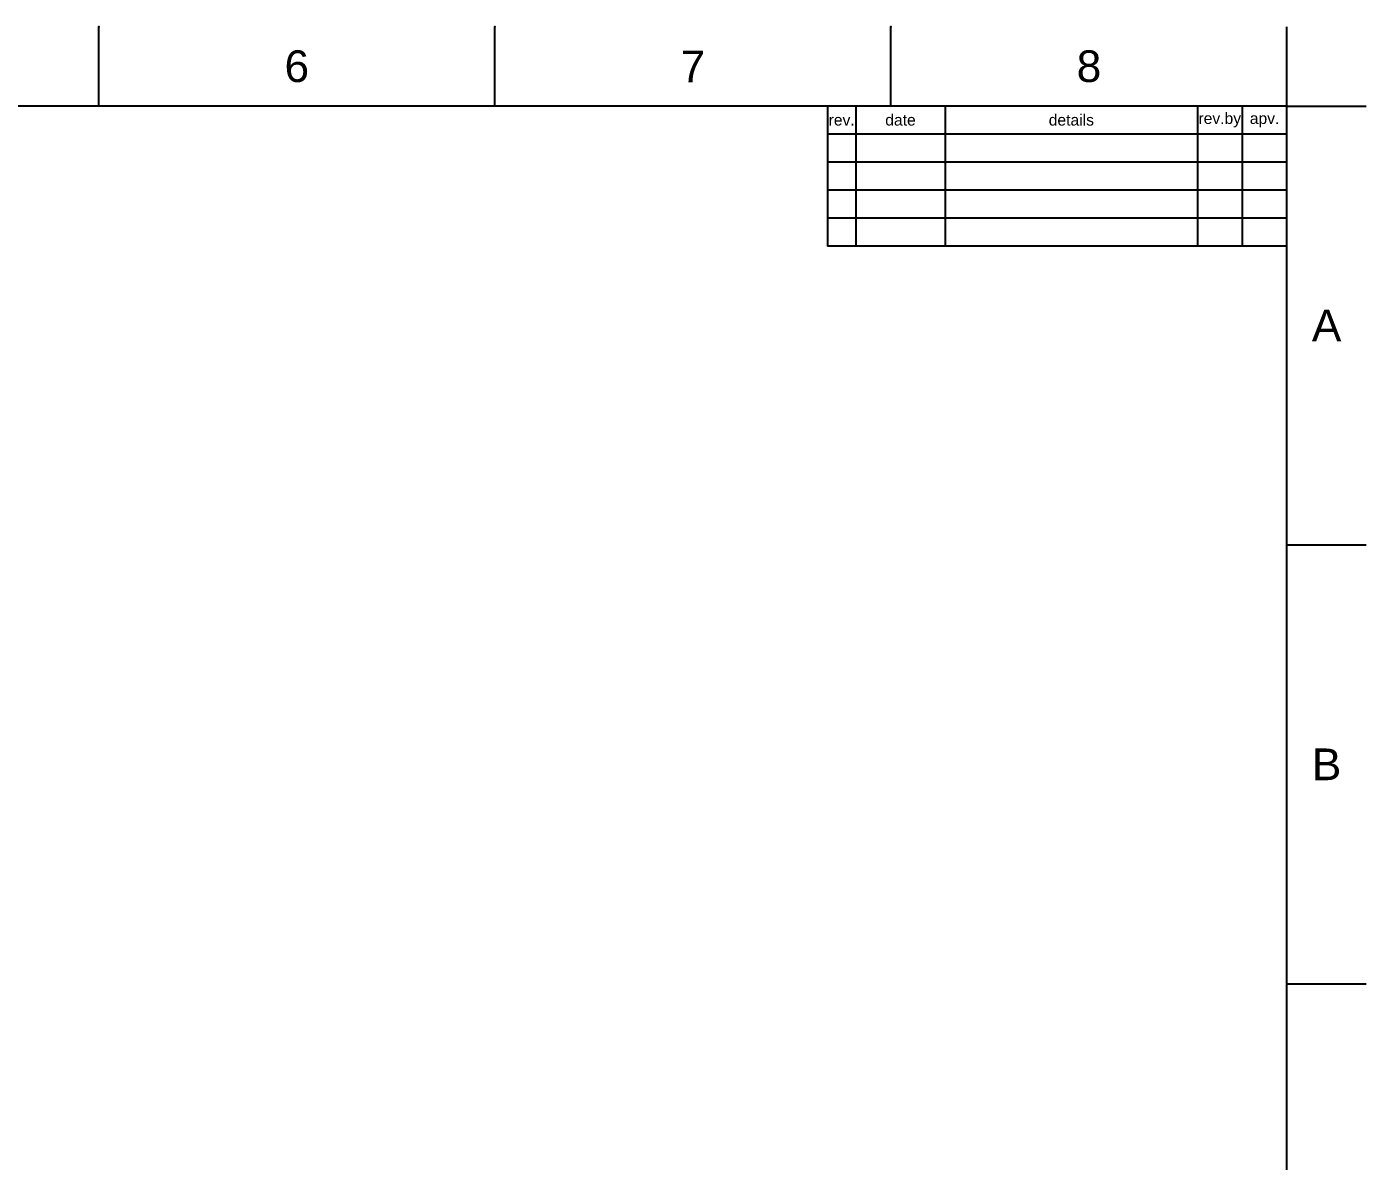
# Model space of a CAD drawing. Header units: millimetres. Extents: x 580 to 2065, y -13 to 1037.
# Drawn here: x 1467 to 2065, y 530 to 1037 of the extents above; entities that cross this region are included whole.
import ezdxf

# ---------------------------------------------------------------- set-up
doc = ezdxf.new("R2010")
doc.units = ezdxf.units.MM
doc.header["$LTSCALE"] = 0.1
doc.layers.add('FORM', color=7, linetype='Continuous')
doc.layers.add('TEXT', color=2, linetype='Continuous')
doc.styles.get("Standard").update_dxf_attribs({"font": 'arial_0.ttf'})

msp = doc.modelspace()

# ---------------------------------------------------------------- linework, layer by layer
for p, q in [((1499.05, 1001.37), (1499.05, 1036.73)), ((1675.82, 1001.37), (1675.82, 1036.73)), ((1852.58, 1001.37), (1852.58, 1036.73)), ((2029.35, 1001.37), (2029.35, 1036.73)), ((2029.35, 1001.37), (615.21, 1001.37)), ((2029.35, 22.08), (2029.35, 1001.37)), ((2029.35, 1001.37), (2064.71, 1001.37)), ((2029.35, 805.52), (2064.71, 805.52)), ((2029.35, 609.66), (2064.71, 609.66))]:
    msp.add_line(p, q)
for p in [(1499.05, 1036.73), (1675.82, 1036.73), (1852.58, 1036.73), (2029.35, 805.52), (2029.35, 609.66)]:
    msp.add_point(p)
at = {"layer": 'FORM'}
for p, q in [((1824.35, 1001.37), (1824.35, 938.87)), ((1836.85, 1001.37), (1836.85, 938.87)), ((1876.85, 1001.37), (1876.85, 938.87)), ((1989.35, 1001.37), (1989.35, 938.87)), ((2009.35, 1001.37), (2009.35, 938.87)), ((2029.35, 988.87), (1824.35, 988.87)), ((2029.35, 976.37), (1824.35, 976.37)), ((2029.35, 963.87), (1824.35, 963.87)), ((2029.35, 951.37), (1824.35, 951.37)), ((2029.35, 938.87), (1824.35, 938.87))]:
    msp.add_line(p, q, dxfattribs=at)

# ---------------------------------------------------------------- texts
at = {"char_height": 14.14, "attachment_point": 5}
for s, width, insert in [('6', 50, (1587.43, 1019.05)), ('7', 50, (1764.2, 1019.05)), ('8', 50, (1940.97, 1019.05)), ('A', 10, (2047.03, 903.44)), ('B', 10, (2047.03, 707.59))]:
    msp.add_mtext_dynamic_manual_height_columns(s, width=width, gutter_width=12.5, heights=[0], dxfattribs=dict(at, insert=insert))
at = {"layer": 'TEXT', "char_height": 5, "attachment_point": 5}
for s, width, insert in [('rev.by', 8, (1999.35, 995.12)), ('rev.', 5, (1830.6, 995.12)), ('date', 16, (1856.85, 995.12)), ('details', 45, (1933.1, 995.12)), ('apv.', 8, (2019.35, 995.12))]:
    msp.add_mtext_dynamic_manual_height_columns(s, width=width, gutter_width=12.5, heights=[0], dxfattribs=dict(at, insert=insert))

doc.saveas('drawing.dxf')
